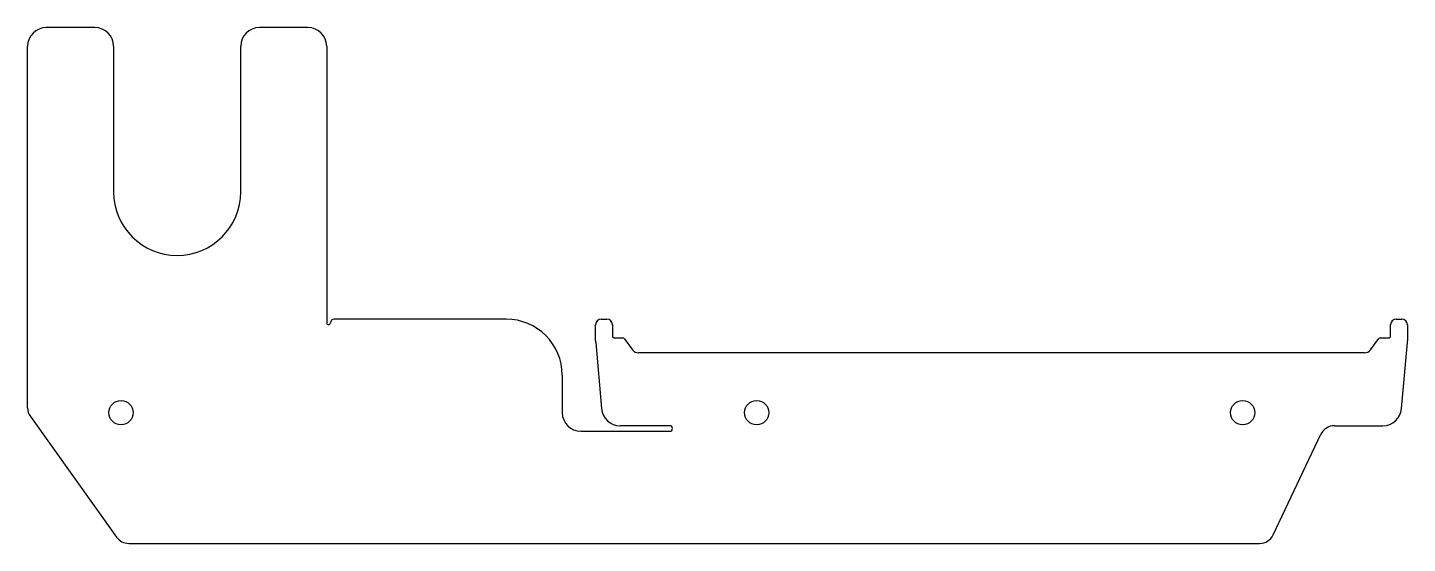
# Model space of a CAD drawing. Header units: millimetres. Extents: x -150 to 219, y -30 to 108.
import ezdxf

# ---------------------------------------------------------------- set-up
doc = ezdxf.new("R2010")
doc.units = ezdxf.units.MM

msp = doc.modelspace()

# ---------------------------------------------------------------- linework, layer by layer
at = {"color": 7, "linetype": 'Continuous', "lineweight": 25}
for p, q in [((-132, 108.03), (-145, 108.03)), ((-75, 108.03), (-88, 108.03)), ((-150, 6.28), (-150, 103.03)), ((-127, 103.03), (-127, 64.07)), ((-93, 64.07), (-93, 103.03)), ((-70, 103.03), (-70, 29)), ((-22, 30), (-68, 30)), ((3.43, 30), (4.93, 30)), ((216.07, 30), (217.57, 30)), ((1.93, 24.22), (1.93, 28.5)), ((6.43, 28.5), (6.43, 25.5)), ((214.57, 25.5), (214.57, 28.5)), ((219.07, 28.5), (219.07, 24.22)), ((1.95, 23.78), (3.5, 6.06)), ((6.93, 25), (9.18, 25)), ((9.58, 24.8), (11.83, 21.8)), ((209.17, 21.8), (211.42, 24.8)), ((211.82, 25), (214.07, 25)), ((217.5, 6.06), (219.05, 23.78)), ((207.57, 21), (13.43, 21)), ((-7, 15), (-7, 5)), ((-149.25, 3.96), (-126.2, -28.32)), ((-2, 0), (21.75, 0)), ((21.75, 1.5), (8.48, 1.5)), ((199.53, 1.5), (212.52, 1.5)), ((183.15, -27.71), (195.92, -0.79)), ((-122.94, -30), (179.54, -30))]:
    msp.add_line(p, q, dxfattribs=at)
for centre in [(-125, 5), (45, 5), (175, 5)]:
    msp.add_circle(centre, 3.25, dxfattribs=at)
for centre, radius, start, end in [((-145, 103.03), 5, 90, 180), ((-132, 103.03), 5, 0, 90), ((-88, 103.03), 5, 90, 180), ((-75, 103.03), 5, 0, 90), ((-110, 64.07), 17, 180, 0), ((-68, 29), 1, 90, 180), ((-22, 15), 15, 0, 90), ((3.43, 28.5), 1.5, 90, 180), ((4.93, 28.5), 1.5, 0, 90), ((216.07, 28.5), 1.5, 90, 180), ((217.57, 28.5), 1.5, 0, 90), ((-69.5, 29), 0.5, 180, 0), ((6.93, 24.22), 5, 180, 185), ((6.93, 25.5), 0.5, 180, 270), ((9.18, 24.5), 0.5, 36.8699, 90), ((211.82, 24.5), 0.5, 90, 143.1301), ((214.07, 25.5), 0.5, 270, 360), ((214.07, 24.22), 5, 355, 0), ((13.43, 23), 2, 216.8699, 270), ((207.57, 23), 2, 270, 323.1301), ((-146, 6.28), 4, 180, 215.5377), ((-2, 5), 5, 180, 270), ((8.48, 6.5), 5, 185, 270), ((212.52, 6.5), 5, 270, 355), ((21.75, 0.75), 0.75, 270, 90), ((199.53, -2.5), 4, 90, 154.6384), ((-122.94, -26), 4, 215.5377, 270), ((179.54, -26), 4, 270, 334.6384)]:
    msp.add_arc(centre, radius, start, end, dxfattribs=at)

doc.saveas('drawing.dxf')
